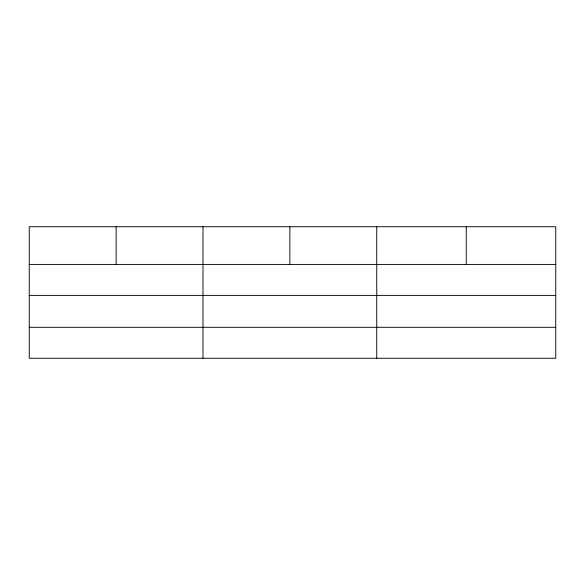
<?xml version="1.0" encoding="UTF-8"?>
<svg xmlns="http://www.w3.org/2000/svg" width="585" height="585" viewBox="0 0 585 585"><rect width="100%" height="100%" fill="white"/><g stroke="black" fill="none" stroke-linecap="round" stroke-linejoin="round"><path stroke-width="0.88" d="M555.75 295.388L555.75 226.731L29.25 226.731L29.25 358.269L555.75 358.269L555.75 295.388L29.25 295.388M29.25 264.42L555.75 264.42M29.25 327.3L555.75 327.3M466.245 226.731L466.245 264.42M376.74 226.731L376.74 358.269M289.867 226.731L289.867 264.42M202.995 226.731L202.995 358.269M116.123 226.731L116.123 264.42"/></g></svg>
